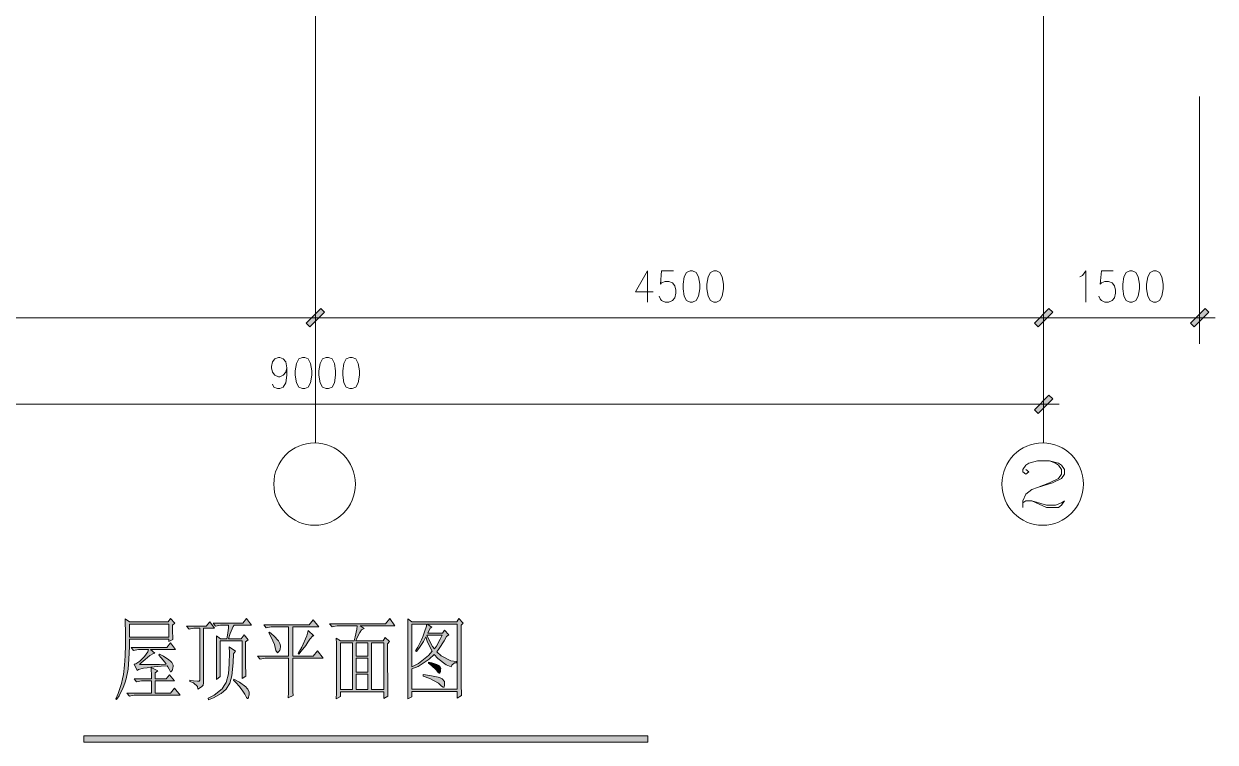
# Model space of a CAD drawing. Header units: millimetres. Extents: x 0 to 586, y 0 to 414.
# Drawn here: x 117.8 to 230.7, y 222.9 to 291 of the extents above; entities that cross this region are included whole.
import ezdxf

# ---------------------------------------------------------------- set-up
doc = ezdxf.new("R2010")
doc.units = ezdxf.units.MM

msp = doc.modelspace()

# ---------------------------------------------------------------- hatches: boundary and pattern name
h = msp.add_hatch(color=0)
h.dxf.hatch_style = 2
h.paths.add_polyline_path([(145.923, 263.973028), (146.27225, 263.623778), (144.892889, 262.244417), (144.543639, 262.593667)])
h = msp.add_hatch(color=0)
h.dxf.hatch_style = 2
h.paths.add_polyline_path([(144.892889, 262.244417), (144.543639, 262.593667), (145.923, 263.973028), (146.27225, 263.623778)])
h = msp.add_hatch(color=0)
h.dxf.hatch_style = 2
h.paths.add_polyline_path([(213.906806, 262.244417), (213.557556, 262.593667), (214.936917, 263.973028), (215.286167, 263.623778)])
h = msp.add_hatch(color=0)
h.dxf.hatch_style = 2
h.paths.add_polyline_path([(214.936917, 263.973028), (215.286167, 263.623778), (213.906806, 262.244417), (213.557556, 262.593667)])
h = msp.add_hatch(color=0)
h.dxf.hatch_style = 2
h.paths.add_polyline_path([(228.69525, 262.244417), (228.346, 262.593667), (229.725361, 263.973028), (230.074611, 263.623778)])
h = msp.add_hatch(color=0)
h.dxf.hatch_style = 2
h.paths.add_polyline_path([(213.906806, 254.042333), (213.557556, 254.388056), (214.936917, 255.770944), (215.286167, 255.421694)])
h = msp.add_hatch(color=0)
h.paths.add_polyline_path([(126.477889, 226.98075), (126.717778, 227.478167), (127.038806, 228.4095), (127.127, 228.850472), (127.211667, 229.287917), (127.324556, 230.162806), (127.34925, 230.60025), (127.377472, 231.037694), (127.402167, 232.088972), (127.402167, 232.699278), (127.402167, 233.313111), (127.391583, 234.237389), (127.377472, 234.551361), (127.800806, 234.255028), (131.448528, 234.255028), (131.660194, 234.583111), (132.083528, 234.152722), (131.871861, 233.951639), (131.871861, 233.45775), (131.871861, 233.291944), (131.882444, 232.861556), (131.896556, 232.596972), (131.501444, 232.399417), (131.501444, 232.628722), (127.772583, 232.628722), (127.772583, 231.919639), (127.733778, 230.730778), (127.694972, 230.251), (127.656167, 229.771222), (127.47625, 228.871639), (127.338667, 228.451833), (127.197556, 228.0285), (126.8095, 227.262972), (126.559028, 226.913722)])
h.paths.add_polyline_path([(127.772583, 234.053944), (127.772583, 232.826278), (131.501444, 232.826278), (131.501444, 234.053944)])
h = msp.add_hatch(color=0)
h.dxf.hatch_style = 2
h.paths.add_polyline_path([(133.50875, 228.603528), (133.50875, 228.734056), (133.840361, 228.684667), (134.242528, 228.635278), (134.316611, 228.635278), (134.387167, 228.635278), (134.46125, 228.734056), (134.46125, 228.836361), (134.46125, 233.658833), (134.066139, 233.658833), (133.893278, 233.658833), (133.575778, 233.609444), (133.431139, 233.560056), (133.19125, 233.856389), (135.068028, 233.856389), (135.385528, 234.255028), (135.837083, 233.658833), (134.806972, 233.658833), (134.806972, 228.635278), (134.806972, 228.487111), (134.754056, 228.271917), (134.701139, 228.208417), (134.648222, 228.141389), (134.422444, 227.975583), (134.249583, 227.876806), (134.224889, 228.12375), (133.854472, 228.487111)])
h = msp.add_hatch(color=0)
h.dxf.hatch_style = 2
h.paths.add_polyline_path([(136.020528, 228.801083), (136.034639, 229.231472), (136.04875, 230.229833), (136.04875, 230.801333), (136.04875, 231.372833), (136.034639, 232.438222), (136.020528, 232.932111), (136.419167, 232.667528), (136.997722, 232.667528), (137.06475, 233.01325), (137.156472, 233.658833), (137.184694, 233.955167), (136.577917, 233.955167), (136.405056, 233.955167), (136.087556, 233.905778), (135.942917, 233.856389), (135.703028, 234.152722), (138.532306, 234.152722), (138.8745, 234.583111), (139.35075, 233.955167), (137.713861, 233.955167), (137.608028, 233.821111), (137.343444, 233.179056), (137.184694, 232.667528), (138.373556, 232.667528), (138.666361, 233.030889), (139.03325, 232.56875), (138.796889, 232.371194), (138.796889, 230.356833), (138.796889, 230.074611), (138.811, 229.464306), (138.821583, 229.132694), (138.454694, 228.899861), (138.454694, 232.469972), (136.390944, 232.469972), (136.390944, 229.100944)])
h = msp.add_hatch(color=0)
h.dxf.hatch_style = 2
h.paths.add_polyline_path([(143.263056, 228.737583), (143.263056, 228.374222), (143.277167, 227.6475), (143.291278, 227.284139), (142.839722, 227.051306), (142.853833, 227.562833), (142.867944, 228.490639), (142.867944, 228.903389), (142.867944, 230.818972), (140.804194, 230.818972), (140.634861, 230.818972), (140.317361, 230.769583), (140.172722, 230.720194), (139.932833, 231.016528), (142.867944, 231.016528), (142.867944, 233.789361), (141.386278, 233.789361), (141.216944, 233.789361), (140.899444, 233.739972), (140.751278, 233.690583), (140.514917, 233.986917), (144.822333, 233.986917), (145.19275, 234.452583), (145.721917, 233.789361), (143.263056, 233.789361), (143.263056, 231.016528), (145.19275, 231.016528), (145.591389, 231.513944), (146.14525, 230.818972), (143.263056, 230.818972)])
h = msp.add_hatch(color=0)
h.paths.add_polyline_path([(149.080361, 232.466444), (149.186194, 232.847444), (149.330833, 233.560056), (149.369639, 233.888139), (147.679833, 233.888139), (147.482278, 233.888139), (147.136556, 233.83875), (146.991917, 233.789361), (146.752028, 234.089222), (152.040167, 234.089222), (152.4635, 234.583111), (152.93975, 233.888139), (149.634222, 233.888139), (150.032861, 233.623556), (149.768278, 233.524778), (149.609528, 233.246083), (149.344944, 232.716917), (149.239111, 232.466444), (151.8285, 232.466444), (152.015472, 232.798056), (152.438806, 232.399417), (152.251833, 232.170111), (152.251833, 230.684917), (152.265944, 228.204889), (152.280056, 227.213583), (151.881417, 226.984278), (151.881417, 227.643972), (147.785667, 227.643972), (147.785667, 227.181833), (147.387028, 226.952528), (147.401139, 227.527556), (147.41525, 229.005694), (147.41525, 229.908806), (147.41525, 230.808389), (147.401139, 232.2195), (147.387028, 232.731028), (147.785667, 232.466444)])
h.paths.add_polyline_path([(150.71725, 232.268889), (150.71725, 227.841528), (151.881417, 227.841528), (151.881417, 232.268889)])
h.paths.add_polyline_path([(147.785667, 232.268889), (147.785667, 227.841528), (148.921611, 227.841528), (148.921611, 232.268889)])
h.paths.add_polyline_path([(149.263806, 229.2985), (149.263806, 227.841528), (150.375056, 227.841528), (150.375056, 229.2985)])
h.paths.add_polyline_path([(149.263806, 230.811917), (149.263806, 229.496056), (150.375056, 229.496056), (150.375056, 230.811917)])
h.paths.add_polyline_path([(149.263806, 232.268889), (149.263806, 231.013), (150.375056, 231.013), (150.375056, 232.268889)])
h = msp.add_hatch(color=0)
h.paths.add_polyline_path([(159.229778, 233.955167), (159.229778, 228.469472), (159.229778, 228.141389), (159.243889, 227.545194), (159.258, 227.280611), (158.859361, 227.016028), (158.859361, 227.67925), (154.551944, 227.67925), (154.551944, 227.150083), (154.156833, 226.952528), (154.167417, 227.280611), (154.181528, 227.957944), (154.181528, 228.307194), (154.181528, 233.295472), (154.181528, 233.577694), (154.167417, 234.205639), (154.156833, 234.551361), (154.551944, 234.255028), (158.806444, 234.255028), (158.993417, 234.583111), (159.41675, 234.152722)])
h.paths.add_polyline_path([(154.551944, 227.876806), (158.859361, 227.876806), (158.859361, 234.053944), (156.005389, 234.053944), (156.456944, 233.757611), (156.298194, 233.658833), (156.217056, 233.510667), (156.097111, 233.277833), (156.058306, 233.193167), (157.458833, 233.193167), (157.645806, 233.493028), (158.040917, 233.030889), (157.82925, 232.865083), (157.603472, 232.466444), (157.141333, 231.739722), (156.904972, 231.411639), (157.314194, 231.030639), (158.252583, 230.586139), (158.78175, 230.519111), (158.78175, 230.388583), (158.584194, 230.370944), (158.333722, 230.173389), (158.280806, 229.989944), (157.815139, 230.205139), (157.010806, 230.801333), (156.665083, 231.178806), (156.202944, 230.716667), (155.148139, 230.039333), (154.551944, 229.824139)])
h.paths.add_polyline_path([(154.551944, 234.053944), (154.551944, 229.989944), (155.172833, 230.321556), (156.139444, 231.065917), (156.481639, 231.478667), (156.308778, 231.775), (156.005389, 232.452333), (155.874861, 232.833333), (155.663194, 232.420583), (155.211639, 231.725611), (154.975278, 231.443389), (154.894139, 231.510417), (155.105806, 231.856139), (155.465639, 232.575806), (155.610278, 232.94975), (155.754917, 233.320167), (155.927778, 233.874028), (155.952472, 234.053944)])
h.paths.add_polyline_path([(155.980694, 232.995611), (156.164139, 232.582861), (156.520444, 231.937278), (156.693306, 231.707972), (156.87675, 231.972556), (157.247167, 232.618139), (157.434139, 232.995611)])
h = msp.add_hatch(color=0)
h.dxf.hatch_style = 2
h.paths.add_polyline_path([(141.068778, 233.291944), (141.453306, 232.946222), (141.901333, 232.477028), (141.968361, 232.353556), (142.035389, 232.230083), (142.102417, 232.007833), (142.102417, 231.909056), (142.102417, 231.859667), (142.08125, 231.736194), (142.060083, 231.662111), (142.042444, 231.588028), (141.950722, 231.446917), (141.876639, 231.379889), (141.802556, 231.316389), (141.664972, 231.545694), (141.597944, 231.845556), (141.534444, 232.12425), (141.227528, 232.815694), (140.991167, 233.228444)])
h = msp.add_hatch(color=0)
h.dxf.hatch_style = 2
h.paths.add_polyline_path([(144.7165, 233.45775), (145.273889, 232.932111), (145.168056, 232.932111), (144.87525, 232.635778), (144.691806, 232.335917), (144.49425, 232.039583), (144.070917, 231.478667), (143.845139, 231.217611), (143.767528, 231.281111), (144.109722, 231.859667), (144.585972, 232.946222)])
h = msp.add_hatch(color=0)
h.dxf.hatch_style = 2
h.paths.add_polyline_path([(128.725083, 230.21925), (129.374194, 230.21925), (130.640667, 230.236889), (131.261556, 230.254528), (131.145139, 230.434444), (130.799417, 230.864833), (130.577167, 231.111778), (130.630083, 231.210556), (131.011083, 230.998889), (131.526139, 230.660222), (131.660194, 230.533222), (131.790722, 230.40975), (131.917722, 230.162806), (131.910667, 230.039333), (131.903611, 229.915861), (131.85775, 229.725361), (131.818944, 229.658333), (131.780139, 229.594833), (131.727222, 229.527806), (131.713111, 229.527806), (131.684889, 229.527806), (131.631972, 229.594833), (131.607278, 229.658333), (131.554361, 229.77475), (131.434417, 229.989944), (131.367389, 230.088722), (130.774722, 230.056972), (129.822222, 229.972306), (129.465917, 229.922917), (129.109611, 229.873528), (128.633361, 229.743), (128.513417, 229.658333), (128.224139, 230.254528), (128.382889, 230.286278), (128.763889, 230.543806), (128.989667, 230.766056), (129.215444, 230.988306), (129.518833, 231.42575), (129.596444, 231.640944), (128.806222, 231.640944), (128.633361, 231.640944), (128.315861, 231.591556), (128.171222, 231.542167), (127.931333, 231.8385), (131.314472, 231.8385), (131.660194, 232.268889), (132.161139, 231.640944), (129.783417, 231.640944), (130.178528, 231.312861), (130.048, 231.277583), (129.702278, 231.062389), (129.490611, 230.882472), (129.278944, 230.699028), (128.897944, 230.370944)])
h = msp.add_hatch(color=0)
h.dxf.hatch_style = 2
h.paths.add_polyline_path([(137.844389, 231.478667), (137.632722, 231.245833), (137.622139, 230.370944), (137.502194, 229.150333), (137.396361, 228.801083), (137.290528, 228.455361), (136.944806, 227.894444), (136.708444, 227.67925), (136.472083, 227.464056), (135.755944, 227.068944), (135.279694, 226.8855), (135.255, 227.019556), (135.822972, 227.315889), (136.577917, 227.919139), (136.761361, 228.222528), (136.944806, 228.529444), (137.163528, 229.323194), (137.198806, 229.810028), (137.230556, 230.296861), (137.251722, 231.348139), (137.237611, 231.909056)])
h = msp.add_hatch(color=0)
h.dxf.hatch_style = 2
h.paths.add_polyline_path([(156.139444, 230.452083), (156.456944, 230.370944), (156.904972, 230.222778), (157.0355, 230.15575), (157.169556, 230.088722), (157.2895, 229.866472), (157.275389, 229.71125), (157.261278, 229.5525), (157.208361, 229.397278), (157.169556, 229.397278), (157.13075, 229.397278), (157.0355, 229.478417), (156.982583, 229.563083), (156.852056, 229.725361), (156.414611, 230.124), (156.111222, 230.353306)])
h = msp.add_hatch(color=0)
h.dxf.hatch_style = 2
h.paths.add_polyline_path([(129.861028, 228.864583), (129.861028, 229.227944), (129.846917, 229.77475), (129.836333, 229.954667), (130.471333, 229.623056), (130.231444, 229.4255), (130.231444, 228.864583), (131.261556, 228.864583), (131.579056, 229.259694), (132.055306, 228.667028), (130.231444, 228.667028), (130.231444, 227.509917), (131.684889, 227.509917), (132.055306, 227.972056), (132.584472, 227.312361), (128.407583, 227.312361), (128.234722, 227.312361), (127.917222, 227.262972), (127.772583, 227.213583), (127.536222, 227.509917), (129.861028, 227.509917), (129.861028, 228.667028), (129.0955, 228.667028), (128.922639, 228.667028), (128.605139, 228.617639), (128.4605, 228.56825), (128.224139, 228.864583)])
h = msp.add_hatch(color=0)
h.dxf.hatch_style = 2
h.paths.add_polyline_path([(155.634972, 229.263222), (156.245278, 229.178556), (157.042556, 229.023333), (157.236583, 228.94925), (157.427083, 228.875167), (157.631694, 228.617639), (157.645806, 228.437722), (157.656389, 228.257806), (157.603472, 228.074361), (157.539972, 228.074361), (157.501167, 228.074361), (157.367111, 228.173139), (157.275389, 228.271917), (157.077833, 228.469472), (156.255861, 228.899861), (155.634972, 229.129167)])
h = msp.add_hatch(color=0)
h.dxf.hatch_style = 2
h.paths.add_polyline_path([(137.685639, 228.836361), (138.200694, 228.5365), (138.818056, 228.116694), (138.916833, 227.993222), (139.015611, 227.86975), (139.114389, 227.594583), (139.114389, 227.446417), (139.114389, 227.382917), (139.093222, 227.231222), (139.075583, 227.150083), (139.054417, 227.068944), (139.022667, 226.984278), (139.008556, 226.984278), (138.96975, 226.984278), (138.8745, 227.100694), (138.821583, 227.217111), (138.719278, 227.414667), (138.479389, 227.785083), (138.348861, 227.957944), (138.214806, 228.134333), (137.8585, 228.522389), (137.632722, 228.737583)])
h = msp.add_hatch(color=0)
h.dxf.hatch_style = 2
h.paths.add_polyline_path([(123.461639, 222.856778), (123.461639, 223.449444), (176.914528, 223.449444), (176.914528, 222.856778)])

# ---------------------------------------------------------------- linework, layer by layer
at = {"color": 0, "lineweight": 0}
for points in [[(145.407944, 277.230417), (145.407944, 383.621139)], [(214.421861, 277.230417), (214.421861, 383.621139)], [(214.421861, 284.102528), (214.421861, 260.642806)], [(229.210306, 284.102528), (229.210306, 260.642806)], [(145.407944, 279.862139), (145.407944, 260.642806)], [(145.407944, 279.862139), (145.407944, 260.642806)], [(214.421861, 279.862139), (214.421861, 260.642806)], [(145.407944, 251.276556), (145.407944, 277.230417)], [(214.421861, 251.276556), (214.421861, 277.230417)], [(176.872194, 267.546667), (175.746833, 265.574639), (177.436639, 265.574639)], [(176.872194, 267.546667), (176.872194, 264.586861)], [(179.352222, 267.546667), (178.223333, 267.546667), (178.110444, 266.276667), (178.223333, 266.417778), (178.562, 266.558889), (178.900667, 266.558889), (179.239333, 266.417778), (179.465111, 266.135556), (179.578, 265.71575), (179.578, 265.433528), (179.465111, 265.010194), (179.239333, 264.727972), (178.900667, 264.586861), (178.562, 264.586861), (178.223333, 264.727972), (178.110444, 264.869083), (178.001083, 265.151306)], [(217.872028, 266.982222), (218.097806, 267.123333), (218.436472, 267.546667), (218.436472, 264.586861)], [(221.025861, 267.546667), (219.9005, 267.546667), (219.787611, 266.276667), (219.9005, 266.417778), (220.239167, 266.558889), (220.577833, 266.558889), (220.9165, 266.417778), (221.13875, 266.135556), (221.251639, 265.71575), (221.251639, 265.433528), (221.13875, 265.010194), (220.9165, 264.727972), (220.577833, 264.586861), (220.239167, 264.586861), (219.9005, 264.727972), (219.787611, 264.869083), (219.674722, 265.151306)], [(145.397361, 263.108722), (76.404611, 263.108722)], [(146.886083, 263.108722), (143.929806, 263.108722)], [(143.929806, 263.108722), (146.886083, 263.108722)], [(214.411278, 263.108722), (145.418528, 263.108722)], [(212.943722, 263.108722), (215.9, 263.108722)], [(215.9, 263.108722), (212.943722, 263.108722)], [(214.432444, 263.108722), (229.199722, 263.108722)], [(227.732167, 263.108722), (230.688444, 263.108722)], [(142.702139, 258.356806), (142.58925, 257.933472), (142.367, 257.65125), (142.028333, 257.510139), (141.915444, 257.510139), (141.576778, 257.65125), (141.351, 257.933472), (141.238111, 258.356806), (141.238111, 258.497917), (141.351, 258.917722), (141.576778, 259.199944), (141.915444, 259.341056), (142.028333, 259.341056), (142.367, 259.199944), (142.58925, 258.917722), (142.702139, 258.356806), (142.702139, 257.65125), (142.58925, 256.945694), (142.367, 256.525889), (142.028333, 256.384778), (141.802556, 256.384778), (141.463889, 256.525889), (141.351, 256.808111)], [(214.411278, 254.906639), (76.404611, 254.906639)], [(212.943722, 254.906639), (215.9, 254.906639)], [(212.732056, 248.701278), (213.014278, 248.489611), (212.732056, 248.281472), (212.449833, 248.489611), (212.449833, 248.701278), (212.732056, 249.121083), (213.014278, 249.33275), (213.857417, 249.544417), (214.986306, 249.544417), (215.829444, 249.33275), (216.111667, 249.121083), (216.393889, 248.701278), (216.393889, 248.281472), (216.111667, 247.861667), (215.268528, 247.438333), (213.857417, 247.018528), (213.2965, 246.806861), (212.732056, 246.387056), (212.449833, 245.755583), (212.449833, 245.127639)], [(214.986306, 249.544417), (215.547222, 249.33275), (215.829444, 249.121083), (216.111667, 248.701278), (216.111667, 248.281472), (215.829444, 247.861667), (214.986306, 247.438333), (213.857417, 247.018528)], [(212.449833, 245.547444), (212.732056, 245.755583), (213.2965, 245.755583), (214.704083, 245.335778), (215.547222, 245.335778), (216.111667, 245.547444), (216.393889, 245.755583)], [(213.2965, 245.755583), (214.704083, 245.127639), (215.829444, 245.127639), (216.111667, 245.335778), (216.393889, 245.755583)]]:
    msp.add_lwpolyline(points, dxfattribs=at)
for points in [[(180.929139, 267.546667), (180.590472, 267.405556), (180.364694, 266.982222), (180.251806, 266.276667), (180.251806, 265.856861), (180.364694, 265.151306), (180.590472, 264.727972), (180.929139, 264.586861), (181.154917, 264.586861), (181.493583, 264.727972), (181.719361, 265.151306), (181.828722, 265.856861), (181.828722, 266.276667), (181.719361, 266.982222), (181.493583, 267.405556), (181.154917, 267.546667)], [(183.183389, 267.546667), (182.844722, 267.405556), (182.618944, 266.982222), (182.506056, 266.276667), (182.506056, 265.856861), (182.618944, 265.151306), (182.844722, 264.727972), (183.183389, 264.586861), (183.409167, 264.586861), (183.744306, 264.727972), (183.970083, 265.151306), (184.082972, 265.856861), (184.082972, 266.276667), (183.970083, 266.982222), (183.744306, 267.405556), (183.409167, 267.546667)], [(222.606306, 267.546667), (222.267639, 267.405556), (222.041861, 266.982222), (221.928972, 266.276667), (221.928972, 265.856861), (222.041861, 265.151306), (222.267639, 264.727972), (222.606306, 264.586861), (222.828556, 264.586861), (223.167222, 264.727972), (223.393, 265.151306), (223.505889, 265.856861), (223.505889, 266.276667), (223.393, 266.982222), (223.167222, 267.405556), (222.828556, 267.546667)], [(224.857028, 267.546667), (224.521889, 267.405556), (224.296111, 266.982222), (224.183222, 266.276667), (224.183222, 265.856861), (224.296111, 265.151306), (224.521889, 264.727972), (224.857028, 264.586861), (225.082806, 264.586861), (225.421472, 264.727972), (225.64725, 265.151306), (225.760139, 265.856861), (225.760139, 266.276667), (225.64725, 266.982222), (225.421472, 267.405556), (225.082806, 267.546667)], [(145.923, 263.973028), (146.27225, 263.623778), (144.892889, 262.244417), (144.543639, 262.593667)], [(144.892889, 262.244417), (144.543639, 262.593667), (145.923, 263.973028), (146.27225, 263.623778)], [(213.906806, 262.244417), (213.557556, 262.593667), (214.936917, 263.973028), (215.286167, 263.623778)], [(214.936917, 263.973028), (215.286167, 263.623778), (213.906806, 262.244417), (213.557556, 262.593667)], [(228.69525, 262.244417), (228.346, 262.593667), (229.725361, 263.973028), (230.074611, 263.623778)], [(144.169694, 259.341056), (143.831028, 259.199944), (143.60525, 258.780139), (143.492361, 258.074583), (143.492361, 257.65125), (143.60525, 256.945694), (143.831028, 256.525889), (144.169694, 256.384778), (144.395472, 256.384778), (144.730611, 256.525889), (144.956389, 256.945694), (145.069278, 257.65125), (145.069278, 258.074583), (144.956389, 258.780139), (144.730611, 259.199944), (144.395472, 259.341056)], [(146.420417, 259.341056), (146.085278, 259.199944), (145.8595, 258.780139), (145.746611, 258.074583), (145.746611, 257.65125), (145.8595, 256.945694), (146.085278, 256.525889), (146.420417, 256.384778), (146.646194, 256.384778), (146.984861, 256.525889), (147.210639, 256.945694), (147.323528, 257.65125), (147.323528, 258.074583), (147.210639, 258.780139), (146.984861, 259.199944), (146.646194, 259.341056)], [(148.674667, 259.341056), (148.336, 259.199944), (148.11375, 258.780139), (148.000861, 258.074583), (148.000861, 257.65125), (148.11375, 256.945694), (148.336, 256.525889), (148.674667, 256.384778), (148.900444, 256.384778), (149.239111, 256.525889), (149.464889, 256.945694), (149.577778, 257.65125), (149.577778, 258.074583), (149.464889, 258.780139), (149.239111, 259.199944), (148.900444, 259.341056)], [(213.906806, 254.042333), (213.557556, 254.388056), (214.936917, 255.770944), (215.286167, 255.421694)], [(126.477889, 226.98075), (126.717778, 227.478167), (127.038806, 228.4095), (127.127, 228.850472), (127.211667, 229.287917), (127.324556, 230.162806), (127.34925, 230.60025), (127.377472, 231.037694), (127.402167, 232.088972), (127.402167, 232.699278), (127.402167, 233.313111), (127.391583, 234.237389), (127.377472, 234.551361), (127.800806, 234.255028), (131.448528, 234.255028), (131.660194, 234.583111), (132.083528, 234.152722), (131.871861, 233.951639), (131.871861, 233.45775), (131.871861, 233.291944), (131.882444, 232.861556), (131.896556, 232.596972), (131.501444, 232.399417), (131.501444, 232.628722), (127.772583, 232.628722), (127.772583, 231.919639), (127.733778, 230.730778), (127.694972, 230.251), (127.656167, 229.771222), (127.47625, 228.871639), (127.338667, 228.451833), (127.197556, 228.0285), (126.8095, 227.262972), (126.559028, 226.913722)], [(127.772583, 234.053944), (127.772583, 232.826278), (131.501444, 232.826278), (131.501444, 234.053944)], [(133.50875, 228.603528), (133.50875, 228.734056), (133.840361, 228.684667), (134.242528, 228.635278), (134.316611, 228.635278), (134.387167, 228.635278), (134.46125, 228.734056), (134.46125, 228.836361), (134.46125, 233.658833), (134.066139, 233.658833), (133.893278, 233.658833), (133.575778, 233.609444), (133.431139, 233.560056), (133.19125, 233.856389), (135.068028, 233.856389), (135.385528, 234.255028), (135.837083, 233.658833), (134.806972, 233.658833), (134.806972, 228.635278), (134.806972, 228.487111), (134.754056, 228.271917), (134.701139, 228.208417), (134.648222, 228.141389), (134.422444, 227.975583), (134.249583, 227.876806), (134.224889, 228.12375), (133.854472, 228.487111)], [(136.020528, 228.801083), (136.034639, 229.231472), (136.04875, 230.229833), (136.04875, 230.801333), (136.04875, 231.372833), (136.034639, 232.438222), (136.020528, 232.932111), (136.419167, 232.667528), (136.997722, 232.667528), (137.06475, 233.01325), (137.156472, 233.658833), (137.184694, 233.955167), (136.577917, 233.955167), (136.405056, 233.955167), (136.087556, 233.905778), (135.942917, 233.856389), (135.703028, 234.152722), (138.532306, 234.152722), (138.8745, 234.583111), (139.35075, 233.955167), (137.713861, 233.955167), (137.608028, 233.821111), (137.343444, 233.179056), (137.184694, 232.667528), (138.373556, 232.667528), (138.666361, 233.030889), (139.03325, 232.56875), (138.796889, 232.371194), (138.796889, 230.356833), (138.796889, 230.074611), (138.811, 229.464306), (138.821583, 229.132694), (138.454694, 228.899861), (138.454694, 232.469972), (136.390944, 232.469972), (136.390944, 229.100944)], [(143.263056, 228.737583), (143.263056, 228.374222), (143.277167, 227.6475), (143.291278, 227.284139), (142.839722, 227.051306), (142.853833, 227.562833), (142.867944, 228.490639), (142.867944, 228.903389), (142.867944, 230.818972), (140.804194, 230.818972), (140.634861, 230.818972), (140.317361, 230.769583), (140.172722, 230.720194), (139.932833, 231.016528), (142.867944, 231.016528), (142.867944, 233.789361), (141.386278, 233.789361), (141.216944, 233.789361), (140.899444, 233.739972), (140.751278, 233.690583), (140.514917, 233.986917), (144.822333, 233.986917), (145.19275, 234.452583), (145.721917, 233.789361), (143.263056, 233.789361), (143.263056, 231.016528), (145.19275, 231.016528), (145.591389, 231.513944), (146.14525, 230.818972), (143.263056, 230.818972)], [(149.080361, 232.466444), (149.186194, 232.847444), (149.330833, 233.560056), (149.369639, 233.888139), (147.679833, 233.888139), (147.482278, 233.888139), (147.136556, 233.83875), (146.991917, 233.789361), (146.752028, 234.089222), (152.040167, 234.089222), (152.4635, 234.583111), (152.93975, 233.888139), (149.634222, 233.888139), (150.032861, 233.623556), (149.768278, 233.524778), (149.609528, 233.246083), (149.344944, 232.716917), (149.239111, 232.466444), (151.8285, 232.466444), (152.015472, 232.798056), (152.438806, 232.399417), (152.251833, 232.170111), (152.251833, 230.684917), (152.265944, 228.204889), (152.280056, 227.213583), (151.881417, 226.984278), (151.881417, 227.643972), (147.785667, 227.643972), (147.785667, 227.181833), (147.387028, 226.952528), (147.401139, 227.527556), (147.41525, 229.005694), (147.41525, 229.908806), (147.41525, 230.808389), (147.401139, 232.2195), (147.387028, 232.731028), (147.785667, 232.466444)], [(159.229778, 233.955167), (159.229778, 228.469472), (159.229778, 228.141389), (159.243889, 227.545194), (159.258, 227.280611), (158.859361, 227.016028), (158.859361, 227.67925), (154.551944, 227.67925), (154.551944, 227.150083), (154.156833, 226.952528), (154.167417, 227.280611), (154.181528, 227.957944), (154.181528, 228.307194), (154.181528, 233.295472), (154.181528, 233.577694), (154.167417, 234.205639), (154.156833, 234.551361), (154.551944, 234.255028), (158.806444, 234.255028), (158.993417, 234.583111), (159.41675, 234.152722)], [(154.551944, 227.876806), (158.859361, 227.876806), (158.859361, 234.053944), (156.005389, 234.053944), (156.456944, 233.757611), (156.298194, 233.658833), (156.217056, 233.510667), (156.097111, 233.277833), (156.058306, 233.193167), (157.458833, 233.193167), (157.645806, 233.493028), (158.040917, 233.030889), (157.82925, 232.865083), (157.603472, 232.466444), (157.141333, 231.739722), (156.904972, 231.411639), (157.314194, 231.030639), (158.252583, 230.586139), (158.78175, 230.519111), (158.78175, 230.388583), (158.584194, 230.370944), (158.333722, 230.173389), (158.280806, 229.989944), (157.815139, 230.205139), (157.010806, 230.801333), (156.665083, 231.178806), (156.202944, 230.716667), (155.148139, 230.039333), (154.551944, 229.824139)], [(154.551944, 234.053944), (154.551944, 229.989944), (155.172833, 230.321556), (156.139444, 231.065917), (156.481639, 231.478667), (156.308778, 231.775), (156.005389, 232.452333), (155.874861, 232.833333), (155.663194, 232.420583), (155.211639, 231.725611), (154.975278, 231.443389), (154.894139, 231.510417), (155.105806, 231.856139), (155.465639, 232.575806), (155.610278, 232.94975), (155.754917, 233.320167), (155.927778, 233.874028), (155.952472, 234.053944)], [(141.068778, 233.291944), (141.453306, 232.946222), (141.901333, 232.477028), (141.968361, 232.353556), (142.035389, 232.230083), (142.102417, 232.007833), (142.102417, 231.909056), (142.102417, 231.859667), (142.08125, 231.736194), (142.060083, 231.662111), (142.042444, 231.588028), (141.950722, 231.446917), (141.876639, 231.379889), (141.802556, 231.316389), (141.664972, 231.545694), (141.597944, 231.845556), (141.534444, 232.12425), (141.227528, 232.815694), (140.991167, 233.228444)], [(144.7165, 233.45775), (145.273889, 232.932111), (145.168056, 232.932111), (144.87525, 232.635778), (144.691806, 232.335917), (144.49425, 232.039583), (144.070917, 231.478667), (143.845139, 231.217611), (143.767528, 231.281111), (144.109722, 231.859667), (144.585972, 232.946222)], [(155.980694, 232.995611), (156.164139, 232.582861), (156.520444, 231.937278), (156.693306, 231.707972), (156.87675, 231.972556), (157.247167, 232.618139), (157.434139, 232.995611)], [(128.725083, 230.21925), (129.374194, 230.21925), (130.640667, 230.236889), (131.261556, 230.254528), (131.145139, 230.434444), (130.799417, 230.864833), (130.577167, 231.111778), (130.630083, 231.210556), (131.011083, 230.998889), (131.526139, 230.660222), (131.660194, 230.533222), (131.790722, 230.40975), (131.917722, 230.162806), (131.910667, 230.039333), (131.903611, 229.915861), (131.85775, 229.725361), (131.818944, 229.658333), (131.780139, 229.594833), (131.727222, 229.527806), (131.713111, 229.527806), (131.684889, 229.527806), (131.631972, 229.594833), (131.607278, 229.658333), (131.554361, 229.77475), (131.434417, 229.989944), (131.367389, 230.088722), (130.774722, 230.056972), (129.822222, 229.972306), (129.465917, 229.922917), (129.109611, 229.873528), (128.633361, 229.743), (128.513417, 229.658333), (128.224139, 230.254528), (128.382889, 230.286278), (128.763889, 230.543806), (128.989667, 230.766056), (129.215444, 230.988306), (129.518833, 231.42575), (129.596444, 231.640944), (128.806222, 231.640944), (128.633361, 231.640944), (128.315861, 231.591556), (128.171222, 231.542167), (127.931333, 231.8385), (131.314472, 231.8385), (131.660194, 232.268889), (132.161139, 231.640944), (129.783417, 231.640944), (130.178528, 231.312861), (130.048, 231.277583), (129.702278, 231.062389), (129.490611, 230.882472), (129.278944, 230.699028), (128.897944, 230.370944)], [(137.844389, 231.478667), (137.632722, 231.245833), (137.622139, 230.370944), (137.502194, 229.150333), (137.396361, 228.801083), (137.290528, 228.455361), (136.944806, 227.894444), (136.708444, 227.67925), (136.472083, 227.464056), (135.755944, 227.068944), (135.279694, 226.8855), (135.255, 227.019556), (135.822972, 227.315889), (136.577917, 227.919139), (136.761361, 228.222528), (136.944806, 228.529444), (137.163528, 229.323194), (137.198806, 229.810028), (137.230556, 230.296861), (137.251722, 231.348139), (137.237611, 231.909056)], [(147.785667, 232.268889), (147.785667, 227.841528), (148.921611, 227.841528), (148.921611, 232.268889)], [(149.263806, 232.268889), (149.263806, 231.013), (150.375056, 231.013), (150.375056, 232.268889)], [(150.71725, 232.268889), (150.71725, 227.841528), (151.881417, 227.841528), (151.881417, 232.268889)], [(149.263806, 230.811917), (149.263806, 229.496056), (150.375056, 229.496056), (150.375056, 230.811917)], [(156.139444, 230.452083), (156.456944, 230.370944), (156.904972, 230.222778), (157.0355, 230.15575), (157.169556, 230.088722), (157.2895, 229.866472), (157.275389, 229.71125), (157.261278, 229.5525), (157.208361, 229.397278), (157.169556, 229.397278), (157.13075, 229.397278), (157.0355, 229.478417), (156.982583, 229.563083), (156.852056, 229.725361), (156.414611, 230.124), (156.111222, 230.353306)], [(129.861028, 228.864583), (129.861028, 229.227944), (129.846917, 229.77475), (129.836333, 229.954667), (130.471333, 229.623056), (130.231444, 229.4255), (130.231444, 228.864583), (131.261556, 228.864583), (131.579056, 229.259694), (132.055306, 228.667028), (130.231444, 228.667028), (130.231444, 227.509917), (131.684889, 227.509917), (132.055306, 227.972056), (132.584472, 227.312361), (128.407583, 227.312361), (128.234722, 227.312361), (127.917222, 227.262972), (127.772583, 227.213583), (127.536222, 227.509917), (129.861028, 227.509917), (129.861028, 228.667028), (129.0955, 228.667028), (128.922639, 228.667028), (128.605139, 228.617639), (128.4605, 228.56825), (128.224139, 228.864583)], [(149.263806, 229.2985), (149.263806, 227.841528), (150.375056, 227.841528), (150.375056, 229.2985)], [(155.634972, 229.263222), (156.245278, 229.178556), (157.042556, 229.023333), (157.236583, 228.94925), (157.427083, 228.875167), (157.631694, 228.617639), (157.645806, 228.437722), (157.656389, 228.257806), (157.603472, 228.074361), (157.539972, 228.074361), (157.501167, 228.074361), (157.367111, 228.173139), (157.275389, 228.271917), (157.077833, 228.469472), (156.255861, 228.899861), (155.634972, 229.129167)], [(137.685639, 228.836361), (138.200694, 228.5365), (138.818056, 228.116694), (138.916833, 227.993222), (139.015611, 227.86975), (139.114389, 227.594583), (139.114389, 227.446417), (139.114389, 227.382917), (139.093222, 227.231222), (139.075583, 227.150083), (139.054417, 227.068944), (139.022667, 226.984278), (139.008556, 226.984278), (138.96975, 226.984278), (138.8745, 227.100694), (138.821583, 227.217111), (138.719278, 227.414667), (138.479389, 227.785083), (138.348861, 227.957944), (138.214806, 228.134333), (137.8585, 228.522389), (137.632722, 228.737583)], [(123.461639, 222.856778), (123.461639, 223.449444), (176.914528, 223.449444), (176.914528, 222.856778)]]:
    msp.add_lwpolyline(points, close=True, dxfattribs=at)
for centre in [(145.328569, 247.334264), (214.342486, 247.334264)]:
    msp.add_ellipse(centre, major_axis=(0, 3.903486), ratio=0.990059, start_param=0, end_param=6.283185, dxfattribs=at)

doc.saveas('drawing.dxf')
